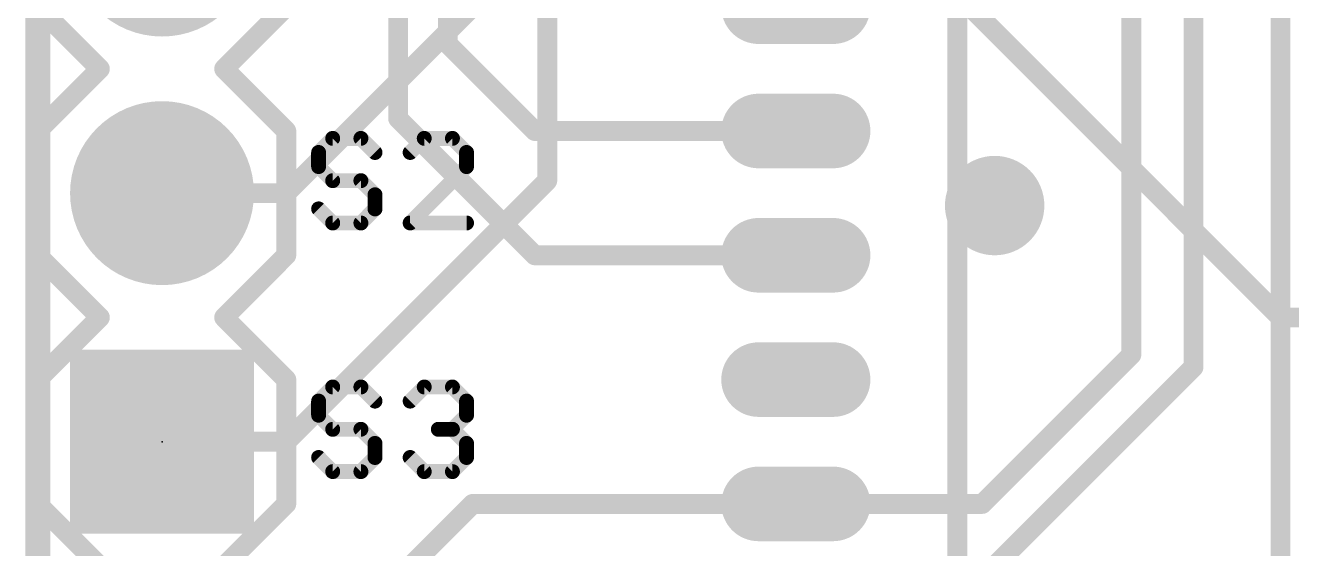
# Model space of a CAD drawing. Extents: x -2.8 to 25.5, y -2.5 to 56.
# Drawn here: x -0.13 to 12.81, y 17.96 to 23.3 of the extents above; entities that cross this region are included whole.
import ezdxf

# ---------------------------------------------------------------- set-up
doc = ezdxf.new("R2010")
doc.units = 0
for name, color, linetype in [('1', 12, 'CONTINUOUS'), ('16', 132, 'CONTINUOUS'), ('17', 110, 'CONTINUOUS'), ('18', 110, 'CONTINUOUS'), ('20', 53, 'CONTINUOUS'), ('21', 41, 'CONTINUOUS'), ('23', 53, 'CONTINUOUS'), ('51', 53, 'CONTINUOUS')]:
    doc.layers.add(name, color=color, linetype=linetype)

# ---------------------------------------------------------------- blocks, each defined once
blk = doc.blocks.new('RECT')
blk.add_solid([(-0.5, -0.5), (0.5, -0.5), (-0.5, 0.5), (0.5, 0.5)])
blk = doc.blocks.new('SQUAREP')
blk.add_solid([(-0.5, -0.5), (0.5, -0.5), (-0.5, 0.5), (0.5, 0.5)])
blk = doc.blocks.new('ROUNDP')
at = {"const_width": 0.5}
blk.add_lwpolyline([(0, -0.25, 1), (0, 0.25, 1), (0, -0.25)], format="xyb", dxfattribs=at)
blk = doc.blocks.new('RECT121920X243840R100')
at = {"const_width": 0.381}
blk.add_lwpolyline([(0.1905, -0.381), (0.1905, 0.381, 0.4142), (0, 0.5715), (0, 0.5715, 0.4142), (-0.1905, 0.381), (-0.1905, -0.381, 0.4142), (0, -0.5715), (0, -0.5715, 0.4142)], format="xyb", close=True, dxfattribs=at)
blk.add_solid([(-0.0254, -0.4064), (0.0254, -0.4064), (-0.0254, 0.4064), (0.0254, 0.4064)])
blk = doc.blocks.new('ROUNDV')
at = {"const_width": 0.5}
blk.add_lwpolyline([(0, -0.25, 1), (0, 0.25, 1), (0, -0.25)], format="xyb", dxfattribs=at)

msp = doc.modelspace()

# ---------------------------------------------------------------- linework, layer by layer
at = {"layer": '1'}
for points, const_width in [([(0, 0), (0, 55.88)], 0.254), ([(4.191, 23.114), (4.191, 30.226)], 0.2032), ([(3.683, 22.352), (3.683, 27.94)], 0.2032), ([(12.7, 2.255), (12.7, 27.94)], 0.2032), ([(11.811, 19.812), (11.811, 26.543)], 0.2032), ([(11.176, 19.939), (11.176, 25.4)], 0.2032), ([(4.191, 23.114), (5.08, 22.225)], 0.2032), ([(3.683, 22.352), (5.08, 20.955)], 0.2032), ([(5.08, 22.225), (7.747, 22.225)], 0.2032), ([(5.08, 20.955), (7.747, 20.955)], 0.2032), ([(9.652, 18.415), (11.176, 19.939)], 0.2032), ([(9.144, 17.145), (11.811, 19.812)], 0.2032), ([(2.54, 16.51), (4.445, 18.415)], 0.2032), ([(4.445, 18.415), (7.747, 18.415)], 0.2032), ([(7.747, 18.415), (9.652, 18.415)], 0.2032)]:
    msp.add_lwpolyline(points, dxfattribs=dict(at, const_width=const_width))
at = {"layer": '1', "const_width": 0.1016}
for points in [[(4.2269, 23.1499, 1), (4.1551, 23.0781)], [(4.1402, 23.114, 1), (4.2418, 23.114)], [(3.7189, 22.3879, 1), (3.6471, 22.3161)], [(3.6322, 22.352, 1), (3.7338, 22.352)], [(5.08, 22.2758, 1), (5.08, 22.1742)], [(5.0441, 22.1891, 1), (5.1159, 22.2609)], [(7.747, 22.1742, 1), (7.747, 22.2758)], [(5.08, 21.0058, 1), (5.08, 20.9042)], [(5.0441, 20.9191, 1), (5.1159, 20.9909)], [(7.747, 20.9042, 1), (7.747, 21.0058)], [(11.1252, 19.939, 1), (11.2268, 19.939)], [(11.2119, 19.9031, 1), (11.1401, 19.9749)], [(11.7602, 19.812, 1), (11.8618, 19.812)], [(11.8469, 19.7761, 1), (11.7751, 19.8479)], [(4.445, 18.4658, 1), (4.445, 18.3642)], [(4.4809, 18.3791, 1), (4.4091, 18.4509)], [(7.747, 18.4658, 1), (7.747, 18.3642)], [(7.747, 18.3642, 1), (7.747, 18.4658)], [(9.652, 18.3642, 1), (9.652, 18.4658)], [(9.6161, 18.4509, 1), (9.6879, 18.3791)]]:
    msp.add_lwpolyline(points, format="xyb", dxfattribs=at)
at = {"layer": '16'}
for points, const_width in [([(0, 0), (0, 55.88)], 0.254), ([(5.207, 21.717), (5.207, 27.305)], 0.2032), ([(2.54, 21.59), (4.699, 23.749)], 0.2032), ([(9.271, 23.749), (12.7, 20.32)], 0.2032), ([(2.54, 19.05), (5.207, 21.717)], 0.2032), ([(1.27, 21.59), (2.54, 21.59)], 0.2032), ([(12.7, 20.32), (20.447, 20.32)], 0.2032), ([(1.27, 19.05), (2.54, 19.05)], 0.2032)]:
    msp.add_lwpolyline(points, dxfattribs=dict(at, const_width=const_width))
at = {"layer": '16', "const_width": 0.1016}
for points in [[(5.1562, 21.717, 1), (5.2578, 21.717)], [(5.2429, 21.6811, 1), (5.1711, 21.7529)], [(1.27, 21.6408, 1), (1.27, 21.5392)], [(2.5041, 21.6259, 1), (2.5759, 21.5541)], [(2.54, 21.5392, 1), (2.54, 21.6408)], [(12.7, 20.3708, 1), (12.7, 20.2692)], [(12.6641, 20.2841, 1), (12.7359, 20.3559)], [(1.27, 19.1008, 1), (1.27, 18.9992)], [(2.5041, 19.0859, 1), (2.5759, 19.0141)], [(2.54, 18.9992, 1), (2.54, 19.1008)]]:
    msp.add_lwpolyline(points, format="xyb", dxfattribs=at)
at = {"layer": '20', "const_width": 0.254}
msp.add_lwpolyline([(0, 0), (0, 55.88)], dxfattribs=at)
at = {"layer": '21'}
for points, const_width in [([(9.398, 34.29), (9.398, 16.51)], 0.2032), ([(0.635, 22.86), (0, 23.495)], 0.2032), ([(2.54, 23.495), (1.905, 22.86)], 0.2032), ([(0, 22.225), (0.635, 22.86)], 0.2032), ([(1.905, 22.86), (2.54, 22.225)], 0.2032), ([(0, 20.955), (0, 22.225)], 0.2032), ([(2.54, 22.225), (2.54, 20.955)], 0.2032), ([(3.0143, 22.1495), (2.8702, 22.0055)], 0.1524), ([(3.3024, 22.1495), (3.0143, 22.1495)], 0.1524), ([(3.4464, 22.0055), (3.3024, 22.1495)], 0.1524), ([(3.9498, 22.1495), (3.8057, 22.0055)], 0.1524), ([(4.2379, 22.1495), (3.9498, 22.1495)], 0.1524), ([(4.3819, 22.0055), (4.2379, 22.1495)], 0.1524), ([(2.8702, 22.0055), (2.8702, 21.8614)], 0.1524), ([(4.3819, 21.8614), (4.3819, 22.0055)], 0.1524), ([(2.8702, 21.8614), (3.0143, 21.7174)], 0.1524), ([(3.8057, 21.2852), (4.3819, 21.8614)], 0.1524), ([(3.0143, 21.7174), (3.3024, 21.7174)], 0.1524), ([(3.3024, 21.7174), (3.4464, 21.5733)], 0.1524), ([(3.4464, 21.5733), (3.4464, 21.4293)], 0.1524), ([(3.0143, 21.2852), (2.8702, 21.4293)], 0.1524), ([(3.4464, 21.4293), (3.3024, 21.2852)], 0.1524), ([(3.3024, 21.2852), (3.0143, 21.2852)], 0.1524), ([(4.3819, 21.2852), (3.8057, 21.2852)], 0.1524), ([(0.635, 20.32), (0, 20.955)], 0.2032), ([(2.54, 20.955), (1.905, 20.32)], 0.2032), ([(0, 19.685), (0.635, 20.32)], 0.2032), ([(1.905, 20.32), (2.54, 19.685)], 0.2032), ([(0, 18.415), (0, 19.685)], 0.2032), ([(2.54, 19.685), (2.54, 18.415)], 0.2032), ([(3.0143, 19.6095), (2.8702, 19.4655)], 0.1524), ([(3.3024, 19.6095), (3.0143, 19.6095)], 0.1524), ([(3.4464, 19.4655), (3.3024, 19.6095)], 0.1524), ([(3.8057, 19.4655), (3.9498, 19.6095)], 0.1524), ([(3.9498, 19.6095), (4.2379, 19.6095)], 0.1524), ([(4.2379, 19.6095), (4.3819, 19.4655)], 0.1524), ([(2.8702, 19.4655), (2.8702, 19.3214)], 0.1524), ([(4.3819, 19.4655), (4.3819, 19.3214)], 0.1524), ([(2.8702, 19.3214), (3.0143, 19.1774)], 0.1524), ([(4.3819, 19.3214), (4.2379, 19.1774)], 0.1524), ([(3.0143, 19.1774), (3.3024, 19.1774)], 0.1524), ([(3.3024, 19.1774), (3.4464, 19.0333)], 0.1524), ([(4.2379, 19.1774), (4.0938, 19.1774)], 0.1524), ([(4.2379, 19.1774), (4.3819, 19.0333)], 0.1524), ([(3.4464, 19.0333), (3.4464, 18.8893)], 0.1524), ([(4.3819, 19.0333), (4.3819, 18.8893)], 0.1524), ([(3.0143, 18.7452), (2.8702, 18.8893)], 0.1524), ([(3.4464, 18.8893), (3.3024, 18.7452)], 0.1524), ([(3.9498, 18.7452), (3.8057, 18.8893)], 0.1524), ([(4.3819, 18.8893), (4.2379, 18.7452)], 0.1524), ([(3.3024, 18.7452), (3.0143, 18.7452)], 0.1524), ([(4.2379, 18.7452), (3.9498, 18.7452)], 0.1524), ([(0, 18.415), (0.635, 17.78)], 0.2032), ([(1.905, 17.78), (2.54, 18.415)], 0.2032)]:
    msp.add_lwpolyline(points, dxfattribs=dict(at, const_width=const_width))
for points, const_width in [([(0.6709, 22.8241, 1), (0.5991, 22.8959)], 0.1016), ([(0.5991, 22.8241, 1), (0.6709, 22.8959)], 0.1016), ([(1.9409, 22.8959, 1), (1.8691, 22.8241)], 0.1016), ([(1.8691, 22.8959, 1), (1.9409, 22.8241)], 0.1016), ([(0.0508, 22.225, 1), (-0.0508, 22.225)], 0.1016), ([(-0.0359, 22.2609, 1), (0.0359, 22.1891)], 0.1016), ([(2.5908, 22.225, 1), (2.4892, 22.225)], 0.1016), ([(2.5041, 22.1891, 1), (2.5759, 22.2609)], 0.1016), ([(3.0143, 22.1876, 1), (3.0143, 22.1114)], 0.0762), ([(3.0412, 22.1226, 1), (2.9873, 22.1765)], 0.0762), ([(3.3293, 22.1765, 1), (3.2754, 22.1226)], 0.0762), ([(3.3024, 22.1114, 1), (3.3024, 22.1876)], 0.0762), ([(3.9498, 22.1876, 1), (3.9498, 22.1114)], 0.0762), ([(3.9767, 22.1226, 1), (3.9228, 22.1765)], 0.0762), ([(4.2648, 22.1765, 1), (4.2109, 22.1226)], 0.0762), ([(4.2379, 22.1114, 1), (4.2379, 22.1876)], 0.0762), ([(2.9083, 22.0055, 1), (2.8321, 22.0055)], 0.0762), ([(2.8433, 22.0324, 1), (2.8971, 21.9785)], 0.0762), ([(3.4195, 21.9785, 1), (3.4734, 22.0324)], 0.0762), ([(3.7788, 22.0324, 1), (3.8327, 21.9785)], 0.0762), ([(4.42, 22.0055, 1), (4.3438, 22.0055)], 0.0762), ([(4.355, 21.9785, 1), (4.4089, 22.0324)], 0.0762), ([(2.8971, 21.8884, 1), (2.8433, 21.8345)], 0.0762), ([(2.8321, 21.8614, 1), (2.9083, 21.8614)], 0.0762), ([(4.3438, 21.8614, 1), (4.42, 21.8614)], 0.0762), ([(4.4089, 21.8345, 1), (4.355, 21.8884)], 0.0762), ([(3.0143, 21.7555, 1), (3.0143, 21.6793)], 0.0762), ([(2.9873, 21.6904, 1), (3.0412, 21.7443)], 0.0762), ([(3.3293, 21.7443, 1), (3.2754, 21.6904)], 0.0762), ([(3.3024, 21.6793, 1), (3.3024, 21.7555)], 0.0762), ([(3.4845, 21.5733, 1), (3.4083, 21.5733)], 0.0762), ([(3.4195, 21.5464, 1), (3.4734, 21.6003)], 0.0762), ([(2.8971, 21.4562, 1), (2.8433, 21.4023)], 0.0762), ([(3.4734, 21.4023, 1), (3.4195, 21.4562)], 0.0762), ([(3.0143, 21.3233, 1), (3.0143, 21.2471)], 0.0762), ([(3.3024, 21.2471, 1), (3.3024, 21.3233)], 0.0762), ([(3.4083, 21.4293, 1), (3.4845, 21.4293)], 0.0762), ([(3.8057, 21.3233, 1), (3.8057, 21.2471)], 0.0762), ([(4.3819, 21.2471, 1), (4.3819, 21.3233)], 0.0762), ([(2.9873, 21.2583, 1), (3.0412, 21.3121)], 0.0762), ([(3.2754, 21.3121, 1), (3.3293, 21.2583)], 0.0762), ([(3.7788, 21.3121, 1), (3.8327, 21.2583)], 0.0762), ([(0.0359, 20.9909, 1), (-0.0359, 20.9191)], 0.1016), ([(-0.0508, 20.955, 1), (0.0508, 20.955)], 0.1016), ([(2.4892, 20.955, 1), (2.5908, 20.955)], 0.1016), ([(2.5759, 20.9191, 1), (2.5041, 20.9909)], 0.1016), ([(0.6709, 20.2841, 1), (0.5991, 20.3559)], 0.1016), ([(0.5991, 20.2841, 1), (0.6709, 20.3559)], 0.1016), ([(1.9409, 20.3559, 1), (1.8691, 20.2841)], 0.1016), ([(1.8691, 20.3559, 1), (1.9409, 20.2841)], 0.1016), ([(0.0508, 19.685, 1), (-0.0508, 19.685)], 0.1016), ([(-0.0359, 19.7209, 1), (0.0359, 19.6491)], 0.1016), ([(2.5908, 19.685, 1), (2.4892, 19.685)], 0.1016), ([(2.5041, 19.6491, 1), (2.5759, 19.7209)], 0.1016), ([(3.0143, 19.6476, 1), (3.0143, 19.5714)], 0.0762), ([(3.0412, 19.5826, 1), (2.9873, 19.6365)], 0.0762), ([(3.3293, 19.6365, 1), (3.2754, 19.5826)], 0.0762), ([(3.3024, 19.5714, 1), (3.3024, 19.6476)], 0.0762), ([(3.9498, 19.6476, 1), (3.9498, 19.5714)], 0.0762), ([(3.9767, 19.5826, 1), (3.9228, 19.6365)], 0.0762), ([(4.2648, 19.6365, 1), (4.2109, 19.5826)], 0.0762), ([(4.2379, 19.5714, 1), (4.2379, 19.6476)], 0.0762), ([(2.9083, 19.4655, 1), (2.8321, 19.4655)], 0.0762), ([(4.42, 19.4655, 1), (4.3438, 19.4655)], 0.0762), ([(2.8433, 19.4924, 1), (2.8971, 19.4385)], 0.0762), ([(3.4195, 19.4385, 1), (3.4734, 19.4924)], 0.0762), ([(3.7788, 19.4924, 1), (3.8327, 19.4385)], 0.0762), ([(4.355, 19.4385, 1), (4.4089, 19.4924)], 0.0762), ([(2.8971, 19.3484, 1), (2.8433, 19.2945)], 0.0762), ([(2.8321, 19.3214, 1), (2.9083, 19.3214)], 0.0762), ([(4.3438, 19.3214, 1), (4.42, 19.3214)], 0.0762), ([(4.4089, 19.2945, 1), (4.355, 19.3484)], 0.0762), ([(3.0143, 19.2155, 1), (3.0143, 19.1393)], 0.0762), ([(2.9873, 19.1504, 1), (3.0412, 19.2043)], 0.0762), ([(3.3293, 19.2043, 1), (3.2754, 19.1504)], 0.0762), ([(3.3024, 19.1393, 1), (3.3024, 19.2155)], 0.0762), ([(4.0938, 19.2155, 1), (4.0938, 19.1393)], 0.0762), ([(4.2648, 19.2043, 1), (4.2109, 19.1504)], 0.0762), ([(4.2109, 19.2043, 1), (4.2648, 19.1504)], 0.0762), ([(4.2379, 19.1393, 1), (4.2379, 19.2155)], 0.0762), ([(3.4845, 19.0333, 1), (3.4083, 19.0333)], 0.0762), ([(3.4195, 19.0064, 1), (3.4734, 19.0603)], 0.0762), ([(4.42, 19.0333, 1), (4.3438, 19.0333)], 0.0762), ([(4.355, 19.0064, 1), (4.4089, 19.0603)], 0.0762), ([(2.8971, 18.9162, 1), (2.8433, 18.8623)], 0.0762), ([(3.4083, 18.8893, 1), (3.4845, 18.8893)], 0.0762), ([(3.4734, 18.8623, 1), (3.4195, 18.9162)], 0.0762), ([(3.8327, 18.9162, 1), (3.7788, 18.8623)], 0.0762), ([(4.3438, 18.8893, 1), (4.42, 18.8893)], 0.0762), ([(4.4089, 18.8623, 1), (4.355, 18.9162)], 0.0762), ([(3.0143, 18.7833, 1), (3.0143, 18.7071)], 0.0762), ([(2.9873, 18.7183, 1), (3.0412, 18.7721)], 0.0762), ([(3.2754, 18.7721, 1), (3.3293, 18.7183)], 0.0762), ([(3.3024, 18.7071, 1), (3.3024, 18.7833)], 0.0762), ([(3.9498, 18.7833, 1), (3.9498, 18.7071)], 0.0762), ([(3.9228, 18.7183, 1), (3.9767, 18.7721)], 0.0762), ([(4.2109, 18.7721, 1), (4.2648, 18.7183)], 0.0762), ([(4.2379, 18.7071, 1), (4.2379, 18.7833)], 0.0762), ([(0.0359, 18.4509, 1), (-0.0359, 18.3791)], 0.1016), ([(2.5759, 18.3791, 1), (2.5041, 18.4509)], 0.1016), ([(-0.0508, 18.415, 1), (0.0508, 18.415)], 0.1016), ([(2.4892, 18.415, 1), (2.5908, 18.415)], 0.1016)]:
    msp.add_lwpolyline(points, format="xyb", dxfattribs=dict(at, const_width=const_width))
at = {"layer": '23'}
msp.add_point((1.27, 19.05), dxfattribs=at)

# ---------------------------------------------------------------- block references
at = {"layer": '1', "rotation": 270}
for p in [(7.747, 23.495), (7.747, 22.225), (7.747, 20.955), (7.747, 19.685), (7.747, 18.415)]:
    msp.add_blockref('RECT121920X243840R100', p, dxfattribs=at)
at = {"layer": '17', "xscale": 1.8796, "yscale": 1.8796, "rotation": 180}
for name, p in [('ROUNDP', (1.27, 24.13)), ('ROUNDP', (1.27, 24.13)), ('ROUNDP', (1.27, 21.59)), ('ROUNDP', (1.27, 21.59)), ('SQUAREP', (1.27, 19.05)), ('SQUAREP', (1.27, 19.05))]:
    msp.add_blockref(name, p, dxfattribs=at)
at = {"layer": '18', "xscale": 1.016, "yscale": 1.016}
msp.add_blockref('ROUNDV', (9.779, 21.463), dxfattribs=at)
msp.add_blockref('ROUNDV', (9.779, 21.463), dxfattribs=at)
at = {"layer": '51', "xscale": 0.508, "yscale": 0.508, "rotation": 90}
for p in [(1.27, 21.59), (1.27, 19.05)]:
    msp.add_blockref('RECT', p, dxfattribs=at)

doc.saveas('drawing.dxf')
